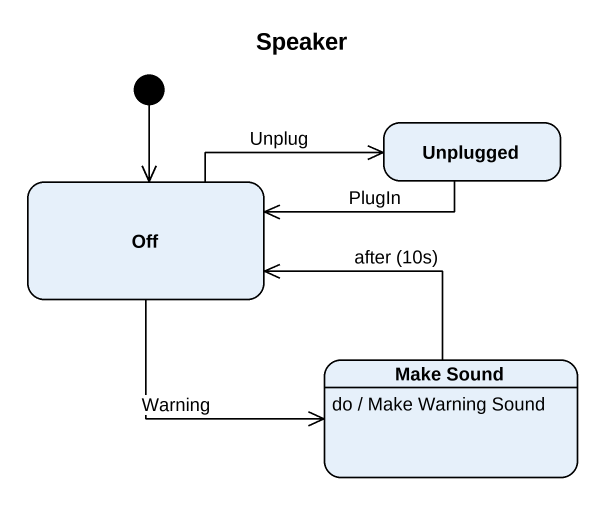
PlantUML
@startuml
title Speaker
hide empty description
state Off
state Unplugged
state "Make Sound" as Make_Sound
Make_Sound : do / Make Warning Sound
[*] --> Off
Off -right-> Unplugged : Unplug
Off -right-> Make_Sound : Warning
Unplugged -left-> Off : PlugIn
Make_Sound -left-> Off : after (10s)
@enduml
